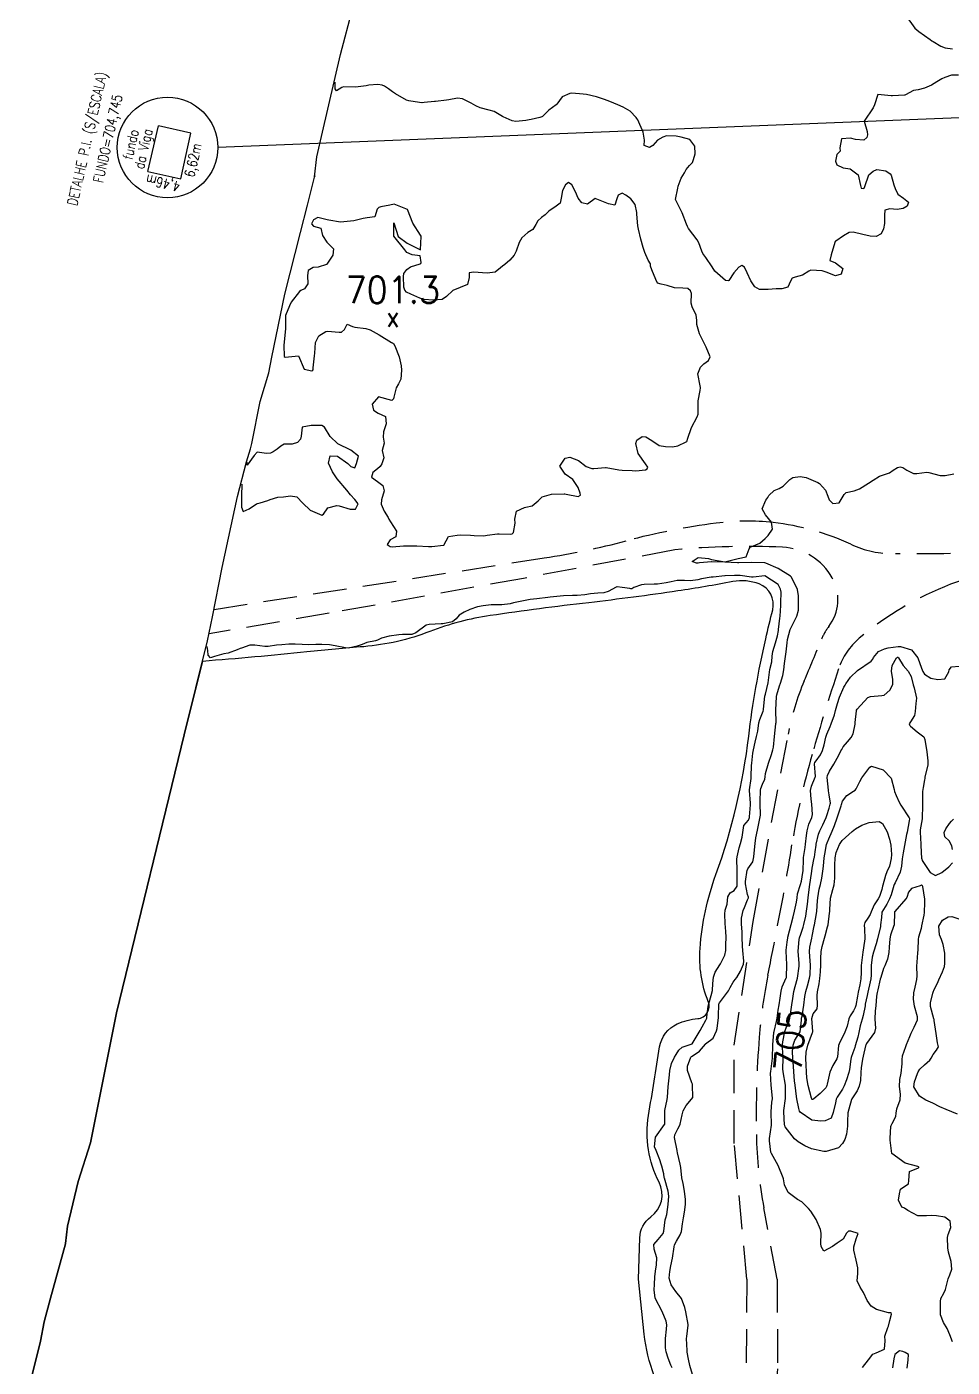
# Model space of a CAD drawing. Header units: metres. Extents: x 298520 to 308411, y 7433745 to 7450750.
# Drawn here: x 304886.3 to 305024.4, y 7437736.8 to 7437936.9 of the extents above; entities that cross this region are included whole.
import ezdxf
from ezdxf.enums import TextEntityAlignment as Align

# ---------------------------------------------------------------- set-up
doc = ezdxf.new("R2010")
doc.units = ezdxf.units.M
doc.header["$LTSCALE"] = 10
for name, pattern in [('CONTINUO', [0]), ('DASHED', [0.75, 0.5, -0.25]), ('TRACEJADO', [8.7, 8, -0.7])]:
    doc.linetypes.add(name, pattern=pattern)
for name, color, linetype in [('Area', 45, 'Continuous'), ('Cotas', 45, 'Continuous'), ('Curvas de Nivel 1m', 11, 'Continuous'), ('Curvas de Nivel 5m', 15, 'Continuous'), ('Hidrografia', 140, 'Continuous'), ('Pontos Cotados', 45, 'Continuous'), ('TEXTO', 45, 'Continuous'), ('Vias Secundárias', 230, 'DASHED')]:
    doc.layers.add(name, color=color, linetype=linetype)
doc.styles.add('ROMANS', font='romans', dxfattribs={"height": 0.2})
doc.styles.add('Style-STANDARD', font='STANDARD.shx')

# ---------------------------------------------------------------- blocks, each defined once
blk = doc.blocks.new('ELVTXT_67')
at = {"layer": 'Pontos Cotados', "linetype": 'Continuous', "style": 'Style-STANDARD'}
for s, height, p in [('701.3', 4, (0, 4)), ('x', 3, (0, 0))]:
    blk.add_text(s, height=height, dxfattribs=at).set_placement(p, align=Align.MIDDLE_CENTER)

msp = doc.modelspace()

# ---------------------------------------------------------------- linework, layer by layer
at = {"layer": 'Area'}
msp.add_polyline3d([(304886.29, 7437732.46, 701.91), (304888.35, 7437740.66, 701.76), (304888.87, 7437743.58, 701.88), (304889.85, 7437747.1, 701.78), (304892.08, 7437755.2, 701.83), (304892.09, 7437755.25, 701.79), (304892.36, 7437757.85, 701.95), (304893.95, 7437764.52, 701.93), (304895.79, 7437770.29, 701.63), (304899.7, 7437789.68, 701.75), (304909.78, 7437831.17, 701.78), (304913.27, 7437845.19, 702.3), (304914.02, 7437848.79, 702.45), (304915.44, 7437856.17, 703.16), (304917.73, 7437866.75, 702.73), (304919.09, 7437871.93, 701.94), (304919.67, 7437873.88, 701.87), (304919.9, 7437874.68, 702.12), (304921.12, 7437880.94, 702.9), (304922.43, 7437885.22, 702.49), (304922.88, 7437887.55, 702.05), (304924.8, 7437896.94, 702.01), (304927.14, 7437906.16, 702.19), (304928.19, 7437910.25, 702.11), (304929.27, 7437914.61, 702.91), (304929.22, 7437914.49, 702.9), (304929.61, 7437917.46, 703.08), (304930.44, 7437921.14, 709.18), (304933.13, 7437932.72, 711.53), (304934.96, 7437939.68, 713.66)], dxfattribs=at)
at = {"layer": 'Curvas de Nivel 1m', "flags": 128}
for points, elevation in [([(305017.48, 7437938.6), (305018.89, 7437936.68), (305019.46, 7437936.15), (305021.14, 7437934.95), (305021.43, 7437934.76), (305021.6, 7437934.65), (305022.76, 7437933.96), (305023.42, 7437933.72), (305024.48, 7437933.56)], 703), ([(305025.38, 7437929.66), (305024.34, 7437929.65), (305023.37, 7437929.31), (305022.9, 7437929.09), (305022.17, 7437928.64), (305021.36, 7437928.17), (305020.31, 7437927.7), (305019.35, 7437927.46), (305018.68, 7437927.34), (305017.46, 7437926.69), (305017.38, 7437926.65), (305017.34, 7437926.64), (305015.52, 7437926.54), (305015.34, 7437926.54), (305013.34, 7437926.74), (305012.85, 7437925.22), (305012.64, 7437924.75), (305011.29, 7437922.77), (305011.77, 7437921.26), (305011.79, 7437920.76), (305011.7, 7437920.33), (305011.26, 7437919.94), (305010.03, 7437920.02), (305009.26, 7437920.23), (305007.93, 7437920.14), (305007.68, 7437918.81), (305007.72, 7437918.32), (305007.23, 7437917.79), (305007.02, 7437916.81), (305007.21, 7437916.25), (305008.19, 7437915.82), (305009.21, 7437915.69), (305010.39, 7437914.78), (305010.78, 7437913.17), (305010.88, 7437912.77), (305011.17, 7437912.71), (305011.29, 7437912.77), (305011.42, 7437913.01), (305011.99, 7437914.76), (305012.63, 7437915.32), (305013.21, 7437915.59), (305014.56, 7437915.37), (305015.2, 7437914.92), (305015.32, 7437914.72), (305015.74, 7437913.28), (305015.92, 7437912.71), (305016.34, 7437911.88), (305017.16, 7437911.31), (305017.91, 7437910.68), (305017.75, 7437910.08), (305017.14, 7437909.73), (305016.24, 7437909.6), (305015.14, 7437909.71), (305014.37, 7437909.49), (305014.32, 7437908.73), (305014.34, 7437907.5), (305014.18, 7437906.73), (305013.86, 7437905.97), (305013.09, 7437905.58), (305012.2, 7437905.64), (305011.09, 7437905.88), (305009.66, 7437906.22), (305009.09, 7437906.15), (305008.24, 7437905.65), (305007.07, 7437904.88), (305007.03, 7437904.85), (305007, 7437904.81), (305006.95, 7437904.69), (305006.36, 7437902.82), (305006.19, 7437901.97), (305007.04, 7437901.65), (305008.11, 7437900.8), (305007.89, 7437899.93), (305007.02, 7437899.71), (305005.62, 7437900.23), (305005.03, 7437900.45), (305003.34, 7437900.54), (305003.03, 7437900.39), (305002.12, 7437899.77), (305001.01, 7437899.49), (305000.58, 7437899.33), (305000.33, 7437898.9), (304999.91, 7437897.99), (304998.99, 7437897.77), (304998.16, 7437897.75), (304996.99, 7437897.64), (304995.7, 7437897.66), (304994.99, 7437898.06), (304994.41, 7437898.97), (304993.84, 7437900.15), (304993.44, 7437900.98), (304993.04, 7437901.23), (304992.58, 7437900.99), (304991.87, 7437900.15), (304991.1, 7437899.01), (304991, 7437898.94), (304990.61, 7437899.01), (304989.02, 7437900.41), (304988.59, 7437901.03), (304987.66, 7437902.43), (304987.22, 7437903.05), (304987.06, 7437903.39), (304986.61, 7437904.6), (304986.38, 7437905.06), (304985.1, 7437906.78), (304984.92, 7437907.08), (304984.79, 7437907.4), (304984.13, 7437909.09), (304983.15, 7437911.1), (304983.48, 7437912.79), (304983.54, 7437913.1), (304984, 7437914.27), (304984.47, 7437915.09), (304984.71, 7437915.58), (304985.21, 7437916.14), (304985.66, 7437916.63), (304985.84, 7437917.07), (304986.06, 7437917.89), (304986, 7437919.07), (304985.26, 7437920.02), (304983.98, 7437920.38), (304983.26, 7437920.55), (304981.8, 7437920.58), (304981.26, 7437920.39), (304980.45, 7437919.94), (304979.73, 7437919.14), (304979.24, 7437918.84), (304978.48, 7437919.16), (304978.49, 7437919.92), (304978.29, 7437921.16), (304977.49, 7437922.97), (304977.38, 7437923.17), (304977.29, 7437923.31), (304976.39, 7437924.27), (304975.31, 7437924.87), (304974.52, 7437925.21), (304973.32, 7437925.72), (304972.55, 7437926), (304971.33, 7437926.4), (304969.85, 7437926.75), (304969.34, 7437926.83), (304967.66, 7437926.97), (304967.34, 7437926.93), (304966.23, 7437926.4), (304965.41, 7437925.32), (304965.31, 7437925.21), (304964.24, 7437924.4), (304963.29, 7437923.5), (304963.2, 7437923.43), (304962.88, 7437923.34), (304961.6, 7437923.05), (304961.29, 7437922.97), (304960.79, 7437922.87), (304959.29, 7437922.75), (304958.73, 7437922.84), (304957.4, 7437923.41), (304957.29, 7437923.48), (304956.08, 7437924.2), (304955.3, 7437924.44), (304953.99, 7437924.77), (304953.31, 7437925.06), (304952.61, 7437925.47), (304951.32, 7437926.12), (304950.6, 7437926.21), (304949.32, 7437925.96), (304948.94, 7437925.9), (304947.32, 7437925.73), (304947.14, 7437925.71), (304945.59, 7437925.55), (304945.31, 7437925.52), (304945.28, 7437925.52), (304944.91, 7437925.56), (304943.32, 7437925.8), (304942.96, 7437925.94), (304941.33, 7437926.88), (304940.9, 7437927.17), (304940.31, 7437927.62), (304939.71, 7437927.99), (304939.35, 7437928.16), (304938.72, 7437928.27), (304937.35, 7437928.14), (304936.94, 7437928.06), (304935.34, 7437927.86), (304933.56, 7437927.92), (304933.34, 7437927.82), (304932.53, 7437927.29), (304932.32, 7437927.63), (304932.33, 7437928.62)], 703), ([(304918.38, 7437868.58), (304918.36, 7437866.86), (304918.36, 7437865.17), (304918.58, 7437864.5), (304919.51, 7437864.94), (304920.6, 7437865.65), (304920.73, 7437865.71), (304921.15, 7437865.83), (304922.27, 7437866.16), (304922.61, 7437866.31), (304923.75, 7437866.67), (304924.61, 7437866.71), (304925.68, 7437866.85), (304926.61, 7437866.7), (304927.5, 7437865.76), (304928.59, 7437864.7), (304930.33, 7437863.97), (304930.58, 7437864.14), (304931.25, 7437865.06), (304932.6, 7437865.41), (304932.94, 7437865.35), (304934.59, 7437864.87), (304935.37, 7437864.89), (304935.77, 7437865.66), (304935.24, 7437866.31), (304934.62, 7437867), (304934.08, 7437867.69), (304932.64, 7437869.38), (304932.41, 7437869.7), (304931.91, 7437870.45), (304931.32, 7437871.71), (304931.56, 7437872.84), (304932.68, 7437872.8), (304934.24, 7437871.68), (304934.67, 7437871.26), (304935.27, 7437871.06), (304935.51, 7437871.67), (304935.83, 7437872.8), (304934.69, 7437873.68), (304932.71, 7437874.6), (304931.57, 7437875.71), (304930.74, 7437877.11), (304930.36, 7437877.35), (304928.74, 7437877.34), (304927.4, 7437877.1), (304927.25, 7437875.76), (304927.17, 7437875.31), (304926.71, 7437874.82), (304925.9, 7437874.58), (304924.7, 7437874.56), (304924.22, 7437874.29), (304923.66, 7437873.81), (304923.08, 7437873.42), (304922.69, 7437873.23), (304922.05, 7437873.19), (304920.69, 7437873.38), (304920.21, 7437872.9), (304919.2, 7437871.45), (304919.17, 7437871.86)], 702), ([(304985.69, 7437735.69), (304985.3, 7437737.06), (304985.08, 7437737.99), (304984.9, 7437739.06), (304984.88, 7437739.28), (304984.8, 7437741.06), (304984.81, 7437741.37), (304985.03, 7437743.06), (304985.03, 7437743.18), (304984.67, 7437745.06), (304984.55, 7437745.68), (304984.02, 7437747.07), (304983.2, 7437748.11), (304982.47, 7437749.09), (304982.21, 7437750.09), (304982.27, 7437751.09), (304982.43, 7437751.91), (304982.7, 7437753.09), (304982.93, 7437754.74), (304983.01, 7437755.08), (304983.29, 7437755.61), (304983.84, 7437756.53), (304984.01, 7437757.07), (304984.19, 7437758.2), (304984.32, 7437759.07), (304984.46, 7437759.95), (304984.61, 7437761.07), (304984.62, 7437761.81), (304984.5, 7437763.07), (304984.26, 7437764.2), (304984.09, 7437765.07), (304983.91, 7437766.59), (304983.83, 7437767.08), (304983.45, 7437768.81), (304983.39, 7437769.08), (304983.37, 7437769.16), (304983, 7437771.08), (304983.06, 7437771.5), (304983.49, 7437772.37), (304983.74, 7437772.83), (304983.83, 7437773.08), (304984.13, 7437774.46), (304984.3, 7437775.07), (304984.71, 7437775.88), (304985.54, 7437776.78), (304985.71, 7437777.06), (304985.69, 7437778.94), (304985.66, 7437779.06), (304985.64, 7437779.12), (304985.57, 7437779.23), (304984.91, 7437781.07), (304984.93, 7437781.73), (304985.44, 7437783.06), (304985.51, 7437783.16), (304985.62, 7437783.23), (304986.72, 7437783.95), (304987.61, 7437785.03), (304987.64, 7437785.06), (304988.76, 7437785.92), (304989.28, 7437787.01), (304989.34, 7437787.34), (304989.57, 7437789.01), (304989.58, 7437789.12), (304989.63, 7437791.01), (304989.65, 7437791.08), (304989.71, 7437791.19), (304991.03, 7437792.99), (304991.28, 7437793.45), (304991.75, 7437794.28), (304992.06, 7437794.67), (304992.28, 7437794.97), (304992.85, 7437795.9), (304993.31, 7437796.96), (304993.35, 7437797.4), (304993.19, 7437798.97), (304993.13, 7437799.66), (304993.1, 7437800.97), (304993.08, 7437801.73), (304993, 7437802.97), (304992.99, 7437803.84), (304993.24, 7437804.97), (304993.42, 7437805.43), (304993.9, 7437806.55), (304994.03, 7437806.84), (304994.02, 7437806.96), (304993.91, 7437807.35), (304993.59, 7437808.96), (304993.59, 7437809.31), (304993.85, 7437810.96), (304993.87, 7437811.04), (304993.96, 7437811.18), (304994.68, 7437812.24), (304994.82, 7437812.95), (304994.92, 7437814.02), (304995.03, 7437814.95), (304995.15, 7437815.81), (304995.39, 7437816.95), (304995.5, 7437817.47), (304995.8, 7437818.94), (304995.82, 7437819.18), (304995.78, 7437820.94), (304995.77, 7437821.25), (304995.82, 7437822.94), (304995.86, 7437823.18), (304996.11, 7437823.83), (304996.49, 7437824.56), (304996.54, 7437824.93), (304996.59, 7437825.4), (304997.01, 7437826.93), (304997.46, 7437828.23), (304997.68, 7437828.92), (304997.75, 7437829.33), (304997.92, 7437830.91), (304998.13, 7437832.83), (304998.14, 7437832.91), (304998.15, 7437832.98), (304998.11, 7437834.91), (304998.21, 7437836.86), (304998.21, 7437836.91), (304998.27, 7437837.13), (304998.69, 7437838.5), (304998.83, 7437838.9), (304999.18, 7437840.02), (304999.32, 7437840.9), (304999.41, 7437841.81), (304999.56, 7437842.9), (304999.65, 7437843.59), (304999.79, 7437844.9), (304999.88, 7437845.39), (305000.27, 7437846.89), (305000.3, 7437846.98), (305000.39, 7437847.21), (305001.27, 7437848.88), (305001.49, 7437849.8), (305001.49, 7437850.87), (305001.49, 7437851.92), (305001.33, 7437852.88), (305000.48, 7437854.71), (305000.31, 7437854.89), (304998.49, 7437856.03), (304996.61, 7437856.82), (304996.5, 7437856.85), (304996.42, 7437856.85), (304994.5, 7437856.9), (304992.61, 7437856.87), (304992.5, 7437856.87), (304992.39, 7437856.87), (304990.5, 7437856.97), (304988.54, 7437856.99), (304988.5, 7437856.99), (304986.7, 7437856.85), (304986.5, 7437856.83), (304986.27, 7437856.82), (304985.63, 7437857.06), (304986.51, 7437857.63), (304988.06, 7437857.49), (304988.51, 7437857.37), (304990.5, 7437857.01), (304992.51, 7437857.51), (304993.71, 7437857.77), (304994.16, 7437858.96), (304994.29, 7437859.2), (304994.53, 7437859.29), (304995.71, 7437859.77), (304996.55, 7437860.5), (304996.75, 7437860.73), (304996.97, 7437860.93), (304997.61, 7437861.88), (304997.47, 7437862.92), (304996.59, 7437864.02), (304996.06, 7437864.94), (304996.62, 7437866.21), (304996.92, 7437866.63), (304997.07, 7437866.93), (304997.89, 7437867.65), (304998.63, 7437867.93), (304999.22, 7437868.32), (304999.82, 7437868.9), (305000.23, 7437869.31), (305000.65, 7437869.58), (305001.77, 7437869.76), (305002.65, 7437869.6), (305004.4, 7437868.84), (305004.64, 7437868.68), (305005.51, 7437867.7), (305005.88, 7437866.82), (305006.06, 7437866.27), (305006.61, 7437865.71), (305007.58, 7437865.83), (305008.19, 7437866.79), (305008.34, 7437867.08), (305008.63, 7437867.37), (305009.79, 7437867.62), (305010.63, 7437867.91), (305011.95, 7437868.75), (305012.65, 7437869.2), (305013.62, 7437869.77), (305014.66, 7437870.14), (305015.09, 7437870.29), (305015.64, 7437870.71), (305016.27, 7437871.11), (305016.68, 7437871.17), (305017.07, 7437871.09), (305017.7, 7437870.68), (305018.67, 7437870.21), (305019.16, 7437870.17), (305020.67, 7437870.37), (305020.97, 7437870.34), (305022.66, 7437869.9), (305023.39, 7437869.88), (305024.67, 7437870.15)], 703), ([(304982.65, 7437736.68), (304982.46, 7437737.09), (304982.05, 7437738.13), (304981.74, 7437739.1), (304981.65, 7437739.66), (304981.66, 7437741.1), (304981.77, 7437742.47), (304981.82, 7437743.1), (304981.72, 7437743.67), (304981.16, 7437745.11), (304980.12, 7437747.12), (304979.96, 7437748.36), (304980, 7437749.12), (304980.07, 7437750.28), (304980.15, 7437751.12), (304980.3, 7437752.06), (304980.34, 7437753.12), (304979.97, 7437754.43), (304979.92, 7437755.12), (304980.57, 7437755.84), (304981.3, 7437756.73), (304981.39, 7437757.11), (304981.62, 7437758.81), (304981.69, 7437759.1), (304981.82, 7437759.58), (304982.04, 7437761.1), (304982.14, 7437762.33), (304982.03, 7437763.09), (304981.49, 7437765.01), (304981.47, 7437765.1), (304981.41, 7437765.66), (304981.12, 7437766.8), (304980.98, 7437767.11), (304980.78, 7437767.76), (304980.24, 7437769.12), (304980, 7437769.67), (304980.15, 7437771.12), (304981.49, 7437773.01), (304981.53, 7437773.07), (304981.53, 7437773.1), (304981.55, 7437775.07), (304981.55, 7437775.1), (304981.89, 7437776.75), (304981.95, 7437777.1), (304982.04, 7437778.63), (304982.07, 7437779.09), (304982.23, 7437780.45), (304982.3, 7437781.09), (304982.55, 7437782.14), (304983, 7437783.09), (304983.24, 7437783.46), (304983.63, 7437784.11), (304984.13, 7437784.58), (304985.64, 7437785.06), (304986.84, 7437787.04), (304987.12, 7437787.59), (304987.69, 7437788.6), (304987.81, 7437788.91), (304987.83, 7437789.03), (304988.03, 7437790.7), (304988.09, 7437791.03), (304988.47, 7437792.28), (304988.66, 7437793.02), (304988.72, 7437794.05), (304988.8, 7437795.02), (304989.04, 7437795.75), (304989.78, 7437796.86), (304989.88, 7437797.01), (304990.49, 7437798.32), (304990.64, 7437799), (304990.66, 7437799.84), (304990.68, 7437801), (304990.67, 7437801.83), (304990.57, 7437803), (304990.48, 7437804.4), (304990.56, 7437805), (304990.83, 7437805.93), (304990.97, 7437806.99), (304991.31, 7437807.59), (304991.92, 7437807.93), (304992.32, 7437808.58), (304992.36, 7437808.98), (304992.35, 7437810.57), (304992.35, 7437810.98), (304992.31, 7437812.64), (304992.34, 7437812.98), (304992.66, 7437814.3), (304992.84, 7437814.97), (304993.07, 7437815.91), (304993.22, 7437816.97), (304993.34, 7437817.66), (304994.05, 7437818.47), (304994.17, 7437818.84), (304994.19, 7437818.96), (304994.32, 7437820.71), (304994.32, 7437820.96), (304994.19, 7437822.86), (304994.19, 7437822.96), (304994.42, 7437824.66), (304994.45, 7437824.96), (304994.5, 7437826.6), (304994.51, 7437826.96), (304994.66, 7437828.45), (304994.77, 7437828.95), (304995.05, 7437830.08), (304995.23, 7437830.95), (304995.41, 7437831.74), (304995.6, 7437832.95), (304995.71, 7437833.45), (304996.24, 7437834.71), (304996.29, 7437834.89), (304996.3, 7437834.94), (304996.3, 7437834.99), (304996.5, 7437836.94), (304996.56, 7437837.23), (304996.95, 7437838.93), (304997.1, 7437840.12), (304997.24, 7437840.93), (304997.5, 7437842.1), (304997.57, 7437842.92), (304997.65, 7437843.61), (304998.07, 7437844.91), (304998.37, 7437845.95), (304998.52, 7437846.77), (304998.54, 7437846.91), (304998.71, 7437848.6), (304998.74, 7437848.91), (304998.84, 7437850.5), (304998.86, 7437850.91), (304998.9, 7437852.46), (304998.83, 7437852.91), (304998.46, 7437853.6), (304996.48, 7437854.93), (304994.73, 7437854.7), (304994.48, 7437854.7), (304992.79, 7437854.98), (304992.48, 7437854.99), (304991.93, 7437854.99), (304990.56, 7437854.93), (304990.48, 7437854.92), (304988.77, 7437854.74), (304988.48, 7437854.71), (304987.02, 7437854.49), (304986.47, 7437854.34), (304985.38, 7437854.16), (304984.47, 7437854.21), (304983.37, 7437854.2), (304982.47, 7437854.01), (304981.72, 7437853.85), (304980.46, 7437853.69), (304979.95, 7437853.65), (304978.46, 7437853.6), (304978.06, 7437853.55), (304976.91, 7437853.17), (304976.62, 7437853), (304976.45, 7437852.99), (304976.31, 7437853.03), (304975.18, 7437853.19), (304974.45, 7437853.26), (304974.4, 7437853.25), (304974.29, 7437853.2), (304973.08, 7437852.58), (304972.44, 7437852.38), (304971.54, 7437852.33), (304970.44, 7437852.23), (304969.62, 7437852.08), (304968.44, 7437851.96), (304967.75, 7437851.97), (304966.44, 7437851.94), (304964.91, 7437851.79), (304964.44, 7437851.71), (304964.1, 7437851.66), (304962.43, 7437851.48), (304961.42, 7437851.36), (304960.43, 7437851.18), (304958.95, 7437850.87), (304958.43, 7437850.76), (304957.22, 7437850.6), (304956.42, 7437850.61), (304955.6, 7437850.6), (304954.42, 7437850.44), (304953.59, 7437850.28), (304952.42, 7437849.87), (304951.6, 7437849.47), (304950.86, 7437849.02), (304950.4, 7437848.5), (304949.82, 7437848.06), (304948.39, 7437847.77), (304948.14, 7437847.76), (304946.38, 7437847.67), (304945.93, 7437847.54), (304944.37, 7437846.39), (304943.77, 7437846.17), (304942.37, 7437846.14), (304941.84, 7437846.12), (304940.37, 7437845.9), (304939.24, 7437845.62), (304938.66, 7437845.33), (304938.36, 7437845.21), (304937.06, 7437844.94), (304936.35, 7437844.68), (304935.61, 7437844.4), (304934.34, 7437844.14), (304933.86, 7437844.16), (304932.34, 7437844.46), (304931.46, 7437844.6), (304930.35, 7437844.67), (304929.42, 7437844.66), (304928.35, 7437844.64), (304927.42, 7437844.68), (304926.35, 7437844.74), (304925.42, 7437844.71), (304924.35, 7437844.64), (304923.58, 7437844.57), (304922.34, 7437844.35), (304921.82, 7437844.35), (304920.34, 7437844.59), (304919.61, 7437844.59), (304918.34, 7437844.14), (304918.15, 7437844.06), (304917.68, 7437843.88), (304916.33, 7437843.39), (304915.71, 7437843.28), (304914.32, 7437842.89), (304913.7, 7437842.68), (304913.37, 7437843.05), (304913.3, 7437843.78), (304913.23, 7437844.38)], 702), ([(305011.06, 7437736.75), (305011.95, 7437737.87), (305012.58, 7437738.73), (305013.1, 7437738.96), (305014.33, 7437739.48), (305014.42, 7437740.71), (305014.4, 7437741.44), (305014.83, 7437742.7), (305014.93, 7437742.92), (305015.15, 7437743.74), (305015.37, 7437744.7), (305015.36, 7437744.89), (305015.17, 7437744.91), (305014.94, 7437744.93), (305013.17, 7437745.4), (305012.33, 7437745.88), (305011.76, 7437746.74), (305011.2, 7437747.93), (305010.71, 7437748.76), (305010.28, 7437749.7), (305010.34, 7437750.76), (305010.38, 7437751.62), (305010.11, 7437752.76), (305009.78, 7437754.26), (305009.75, 7437754.77), (305010.1, 7437755.96), (305010.41, 7437756.76), (305009.31, 7437757.12), (305008.99, 7437757.09), (305008.65, 7437756.78), (305008.18, 7437755.89), (305007.29, 7437755.31), (305006.58, 7437754.8), (305005.28, 7437754.12), (305004.91, 7437754.82), (305004.86, 7437755.25), (305004.88, 7437756.82), (305004.77, 7437757.36), (305004.16, 7437758.83), (305003.35, 7437760.08), (305002.98, 7437760.48), (305002.66, 7437760.85), (305001.99, 7437761.49), (305001.36, 7437761.85), (304999.96, 7437762.88), (304999.39, 7437764.01), (304999.26, 7437764.89), (304999.21, 7437765.08), (304998.46, 7437766.9), (304997.45, 7437768.68), (304997.37, 7437768.91), (304997.15, 7437770.6), (304997.17, 7437770.91), (304997.49, 7437772.91), (304997.41, 7437774.91), (304997.54, 7437776.33), (304997.61, 7437776.84), (304997.61, 7437776.91), (304997.55, 7437777.46), (304997.41, 7437778.91), (304997.34, 7437780.66), (304997.35, 7437780.91), (304997.61, 7437782.91), (304997.66, 7437784.9), (304997.84, 7437786.73), (304997.87, 7437786.91), (304998.22, 7437788.37), (304998.33, 7437788.9), (304998.49, 7437790.11), (304998.61, 7437790.9), (304998.76, 7437791.86), (304998.9, 7437792.9), (304999.06, 7437793.58), (304999.67, 7437794.89), (304999.7, 7437794.96), (304999.75, 7437796.89), (304999.75, 7437796.92), (304999.65, 7437798.89), (304999.66, 7437799.05), (304999.83, 7437800.23), (304999.92, 7437800.89), (304999.93, 7437800.99), (305000.4, 7437802.88), (305000.7, 7437804.04), (305000.92, 7437804.87), (305001.22, 7437806.2), (305001.29, 7437806.87), (305001.33, 7437807.45), (305001.8, 7437808.86), (305001.94, 7437809.32), (305002.17, 7437810.64), (305002.18, 7437810.86), (305002.25, 7437812.58), (305002.27, 7437812.86), (305002.48, 7437814.37), (305002.54, 7437814.85), (305002.7, 7437816.17), (305002.8, 7437816.85), (305003.05, 7437817.84), (305003.51, 7437818.85), (305003.61, 7437819.29), (305003.47, 7437820.85), (305003.37, 7437821.56), (305003.28, 7437822.85), (305003.44, 7437823.51), (305004.01, 7437824.84), (305004.03, 7437824.94), (305003.89, 7437826.84), (305003.94, 7437827.05), (305004.15, 7437827.32), (305004.8, 7437828.19), (305005.09, 7437828.83), (305005.32, 7437829.68), (305005.59, 7437830.83), (305005.72, 7437831.3), (305006.21, 7437832.42), (305006.4, 7437832.82), (305006.88, 7437834.17), (305007.05, 7437834.81), (305007.32, 7437835.87), (305007.61, 7437836.8), (305008.28, 7437838.32), (305008.46, 7437838.61), (305008.59, 7437838.79), (305009.29, 7437839.78), (305010.31, 7437840.77), (305012.33, 7437842.19), (305012.58, 7437842.49), (305012.71, 7437842.74), (305013.46, 7437843.62), (305014.35, 7437844.03), (305014.89, 7437844.17), (305016.36, 7437844.35), (305016.71, 7437844.35), (305018.35, 7437843.86), (305019.3, 7437842.66), (305019.86, 7437841.11), (305020.04, 7437840.65), (305020.31, 7437840.23), (305021.28, 7437839.65), (305022.3, 7437839.46), (305023.35, 7437839.56), (305023.94, 7437840.6), (305024.02, 7437840.9), (305024.32, 7437841.33), (305025.5, 7437841.41)], 704), ([(305025.22, 7437774.58), (305023.53, 7437775.27), (305022.6, 7437775.68), (305021.54, 7437776.2), (305020.5, 7437776.64), (305019.55, 7437777.27), (305018.73, 7437778.66), (305018.84, 7437779.4), (305019.29, 7437780.65), (305019.37, 7437780.88), (305019.6, 7437781.29), (305020.3, 7437781.95), (305021.09, 7437782.64), (305021.32, 7437782.93), (305021.63, 7437783.46), (305022.13, 7437784.13), (305022.39, 7437784.62), (305022.26, 7437785.23), (305022.05, 7437786.62), (305021.78, 7437788.54), (305021.77, 7437788.63), (305021.74, 7437788.68), (305021.69, 7437788.78), (305021.19, 7437790.64), (305021.19, 7437791.16), (305021.57, 7437792.63), (305021.6, 7437792.77), (305021.74, 7437793.18), (305022.24, 7437794.14), (305022.44, 7437794.62), (305022.99, 7437795.83), (305023.29, 7437796.61), (305023.36, 7437797.03), (305023.33, 7437798.61), (305023.12, 7437799.9), (305022.83, 7437800.61), (305022.53, 7437801.31), (305022.44, 7437802.62), (305022.98, 7437803.5), (305023.87, 7437804.03), (305024.4, 7437804.07), (305025.87, 7437803.57)], 706), ([(305017.75, 7437736.67), (305017.88, 7437737.87), (305017.92, 7437738.67), (305017.43, 7437739.01), (305017.1, 7437739.12), (305016.56, 7437739.22), (305015.88, 7437738.69), (305015.75, 7437738.02), (305015.55, 7437736.7)], 704)]:
    msp.add_lwpolyline(points, dxfattribs=dict(at, elevation=elevation))
for points, elevation in [([(304967.68, 7437913.28), (304967.18, 7437913.62), (304966.71, 7437913.3), (304966.28, 7437912.41), (304966.08, 7437911.31), (304965.93, 7437910.52), (304965.13, 7437909.94), (304964.74, 7437909.72), (304964.25, 7437909.33), (304963.66, 7437908.79), (304963.11, 7437908.4), (304962.56, 7437907.9), (304962.28, 7437907.35), (304961.83, 7437906.62), (304961.09, 7437906.14), (304960.2, 7437905.37), (304959.8, 7437904.65), (304959.35, 7437903.39), (304959.05, 7437902.77), (304958.41, 7437902.03), (304957.65, 7437901.4), (304957.29, 7437901.15), (304957.03, 7437900.89), (304956.2, 7437900.24), (304955.01, 7437900.08), (304954.31, 7437900.15), (304953.01, 7437900.24), (304952.32, 7437900.16), (304952.33, 7437899.47), (304952.08, 7437898.38), (304950.99, 7437897.93), (304949.89, 7437897.5), (304948.97, 7437896.61), (304948.32, 7437896.16), (304946.97, 7437896.04), (304945.59, 7437896.17), (304944.97, 7437896.34), (304943.6, 7437896.95), (304942.98, 7437897.28), (304942.75, 7437897.58), (304942.58, 7437897.99), (304942.52, 7437899.58), (304942.57, 7437900.03), (304943.02, 7437900.66), (304943.55, 7437901.05), (304945.03, 7437901.49), (304945.14, 7437901.56), (304945.17, 7437901.69), (304945.04, 7437902.67), (304943.8, 7437902.82), (304943.05, 7437903.17), (304942.71, 7437903.58), (304941.08, 7437905.6), (304941.1, 7437907.6), (304941.75, 7437905.59), (304943.07, 7437904.58), (304945.05, 7437903.56), (304945.17, 7437905.56), (304945.16, 7437905.63), (304945.08, 7437905.76), (304943.9, 7437907.57), (304943.12, 7437909.58), (304941.13, 7437910.37), (304940.5, 7437910.24), (304939.13, 7437909.98), (304938.85, 7437909.91), (304938.6, 7437909.64), (304938.24, 7437908.51), (304937.11, 7437908.34), (304936.52, 7437908.25), (304935.11, 7437907.91), (304933.1, 7437907.7), (304931.39, 7437908), (304931.11, 7437908.07), (304929.76, 7437908.39), (304929.11, 7437908.07), (304928.81, 7437907.47), (304929.1, 7437907.12), (304930.18, 7437906.82), (304930.43, 7437905.73), (304931.07, 7437904.73), (304932.1, 7437903.71), (304931.97, 7437902.78), (304931.27, 7437901.72), (304931.18, 7437901.57), (304931.03, 7437901.39), (304929.77, 7437900.99), (304929.02, 7437900.95), (304928.28, 7437900.49), (304928.22, 7437899.76), (304928.27, 7437898.48), (304927.76, 7437897.76), (304927.22, 7437897.52), (304926.98, 7437897.35), (304925.75, 7437895.78), (304925.52, 7437895.22), (304924.93, 7437893.79), (304924.91, 7437891.79), (304924.65, 7437889.33), (304924.73, 7437887.66), (304924.86, 7437887.53), (304926.86, 7437887.77), (304927.72, 7437885.76), (304928.84, 7437885.53), (304928.98, 7437885.61), (304929.02, 7437885.75), (304929.04, 7437885.94), (304929.24, 7437887.74), (304929.28, 7437888.15), (304929.41, 7437889.74), (304929.87, 7437890.76), (304930.91, 7437891.39), (304931.19, 7437891.43), (304932.91, 7437891.31), (304933.29, 7437891.31), (304933.71, 7437891.69), (304934.13, 7437892.48), (304934.92, 7437892.12), (304935.26, 7437892.02), (304936.91, 7437891.82), (304937.57, 7437891.64), (304938.9, 7437890.88), (304940.75, 7437889.74), (304940.88, 7437889.67), (304941.02, 7437889.6), (304941.22, 7437889.26), (304941.86, 7437887.59), (304942.16, 7437886.28), (304942.22, 7437885.59), (304942.12, 7437884.29), (304941.78, 7437883.59), (304941.42, 7437882.98), (304941.1, 7437881.6), (304941.06, 7437881.33), (304940.79, 7437881.1), (304938.79, 7437881.63), (304937.87, 7437880.54), (304938.04, 7437879.64), (304938.76, 7437879.18), (304939.85, 7437878.71), (304939.92, 7437877.61), (304939.54, 7437876.43), (304939.5, 7437875.62), (304939.63, 7437874.7), (304939.36, 7437873.62), (304939.57, 7437872.51), (304939.27, 7437871.62), (304939.03, 7437871.26), (304938.66, 7437870.88), (304937.94, 7437870.35), (304937.73, 7437869.64), (304938.64, 7437869), (304939.42, 7437868.4), (304939.63, 7437867.61), (304939.24, 7437866.25), (304939.18, 7437865.62), (304939.63, 7437864.57), (304940.25, 7437863.6), (304940.36, 7437863.39), (304940.57, 7437862.99), (304941.47, 7437861.59), (304941.4, 7437860.73), (304940.54, 7437860.31), (304940.09, 7437859.61), (304940.53, 7437859.29), (304940.86, 7437859.26), (304942.53, 7437859.39), (304942.71, 7437859.4), (304944.53, 7437859.38), (304946.27, 7437859.28), (304946.52, 7437859.28), (304946.76, 7437859.29), (304948.52, 7437859.48), (304948.56, 7437859.51), (304949.26, 7437860.79), (304950.55, 7437861.01), (304951.01, 7437861.02), (304952.55, 7437860.99), (304953.07, 7437860.93), (304954.54, 7437860.89), (304955.01, 7437860.97), (304956.55, 7437861.16), (304956.79, 7437861.16), (304958.55, 7437861.13), (304958.75, 7437861.19), (304958.94, 7437861.39), (304959.19, 7437862.76), (304959.16, 7437863.38), (304959.4, 7437864.57), (304960.6, 7437865.13), (304960.8, 7437865.16), (304961.73, 7437865.35), (304962.61, 7437866.11), (304963.22, 7437866.73), (304964.62, 7437867.13), (304966.51, 7437867.18), (304966.62, 7437867.17), (304966.81, 7437867.1), (304968.62, 7437866.75), (304968.94, 7437866.95), (304968.89, 7437867.27), (304968.63, 7437868.09), (304967.79, 7437869.28), (304966.65, 7437870.07), (304965.85, 7437871.3), (304966.68, 7437872.47), (304967.35, 7437872.62), (304968.68, 7437872.11), (304969.8, 7437871.26), (304970.67, 7437870.95), (304970.97, 7437870.94), (304972.67, 7437871.09), (304972.8, 7437871.09), (304974.67, 7437870.76), (304975.17, 7437870.69), (304976.67, 7437870.65), (304977.22, 7437870.61), (304978.67, 7437870.73), (304978.91, 7437870.9), (304979.03, 7437871.15), (304978.68, 7437871.63), (304977.57, 7437873.16), (304977.2, 7437874.68), (304977.38, 7437875.16), (304978.17, 7437875.72), (304978.73, 7437875.68), (304979.6, 7437875.14), (304980.71, 7437874.37), (304981.63, 7437874.2), (304982.71, 7437874.16), (304983.48, 7437874.32), (304984.72, 7437874.91), (304984.81, 7437874.99), (304984.87, 7437875.08), (304984.95, 7437875.3), (304985.54, 7437877.07), (304986.35, 7437878.65), (304986.53, 7437879.05), (304986.54, 7437879.28), (304986.5, 7437881.05), (304986.81, 7437882.57), (304986.89, 7437882.97), (304986.88, 7437883.05), (304986.82, 7437883.26), (304986.47, 7437885.06), (304986.85, 7437886.05), (304987.37, 7437886.54), (304988.07, 7437887.04), (304988.3, 7437887.6), (304987.72, 7437889.04), (304986.91, 7437890.65), (304986.71, 7437891.05), (304986.31, 7437892.44), (304986.34, 7437893.06), (304986.2, 7437893.81), (304985.63, 7437895.07), (304985.5, 7437895.61), (304985.52, 7437897.07), (304985.4, 7437897.48), (304984.99, 7437897.78), (304984.21, 7437897.87), (304982.99, 7437897.9), (304981.87, 7437898.23), (304981, 7437898.46), (304980.47, 7437898.6), (304980.21, 7437899.13), (304979.58, 7437900.58), (304979.43, 7437901.14), (304979.39, 7437901.5), (304979.04, 7437902.02), (304978.54, 7437903.16), (304978.29, 7437903.93), (304977.97, 7437905.16), (304977.62, 7437906.64), (304977.52, 7437907.17), (304977.39, 7437908.9), (304977.37, 7437909.17), (304977.14, 7437910.32), (304976.49, 7437911.18), (304975.71, 7437911.74), (304975.16, 7437912.02), (304974.6, 7437911.76), (304974.36, 7437911.21), (304974.09, 7437910.26), (304973.14, 7437910.45), (304971.15, 7437911.24), (304970.01, 7437910.39), (304969.14, 7437910.61), (304968.6, 7437911.28), (304968.21, 7437912.23)], 702), ([(305014.14, 7437825.98), (305015.34, 7437824.71), (305015.79, 7437823.01), (305015.85, 7437822.7), (305016.09, 7437822.11), (305016.53, 7437821.14), (305016.79, 7437820.69), (305018.04, 7437818.81), (305018.09, 7437818.67), (305018.09, 7437818.62), (305018.04, 7437818.33), (305017.71, 7437816.67), (305017.64, 7437816.3), (305017.31, 7437814.68), (305017.11, 7437813.56), (305016.99, 7437812.68), (305016.86, 7437811.59), (305016.67, 7437810.69), (305015.94, 7437809.1), (305015.8, 7437808.83), (305015.76, 7437808.7), (305015.32, 7437807.3), (305015.11, 7437806.71), (305014.71, 7437805.9), (305013.96, 7437804.72), (305013.94, 7437804.66), (305013.87, 7437803.92), (305013.76, 7437802.82), (305013.74, 7437802.72), (305013.72, 7437802.59), (305013.32, 7437800.73), (305013.1, 7437800.01), (305012.71, 7437798.74), (305012.52, 7437798.02), (305012.35, 7437796.74), (305012.33, 7437795.3), (305012.28, 7437794.74), (305012.19, 7437794.31), (305011.83, 7437792.75), (305011.73, 7437792.28), (305011.48, 7437790.99), (305011.44, 7437790.75), (305011.15, 7437789.3), (305010.99, 7437788.76), (305010.7, 7437787.74), (305010.51, 7437786.76), (305010.34, 7437786.08), (305009.97, 7437784.77), (305009.9, 7437784.51), (305009.63, 7437783.7), (305009.37, 7437783.02), (305009.32, 7437782.77), (305009.12, 7437781.25), (305009.01, 7437780.78), (305008.66, 7437779.7), (305008.33, 7437778.78), (305008.06, 7437778.29), (305007.55, 7437777.54), (305007.26, 7437777.08), (305007.15, 7437776.8), (305007.01, 7437776.27), (305006.68, 7437774.8), (305006.36, 7437773.96), (305005.5, 7437773.57), (305004.82, 7437773.51), (305003.51, 7437773.68), (305001.74, 7437774.87), (305001.65, 7437775), (305001.53, 7437775.4), (305001.25, 7437776.87), (305001.21, 7437777.22), (305001, 7437778.88), (305000.92, 7437779.54), (305000.81, 7437780.88), (305000.75, 7437781.73), (305000.65, 7437782.88), (305000.61, 7437783.9), (305000.7, 7437784.88), (305000.93, 7437785.6), (305001.66, 7437786.71), (305001.73, 7437786.87), (305001.94, 7437788.61), (305001.97, 7437788.87), (305002.03, 7437789.2), (305002.29, 7437790.85), (305002.46, 7437792.12), (305002.6, 7437792.85), (305002.85, 7437793.74), (305003.16, 7437794.85), (305003.24, 7437795.37), (305003.3, 7437796.84), (305003.26, 7437797.38), (305003.12, 7437798.85), (305003.18, 7437799.49), (305003.48, 7437800.84), (305003.55, 7437801.13), (305003.85, 7437802.65), (305003.88, 7437802.81), (305003.89, 7437802.84), (305004.2, 7437804.52), (305004.24, 7437804.84), (305004.34, 7437806.39), (305004.38, 7437806.84), (305004.6, 7437808.16), (305004.77, 7437808.83), (305004.97, 7437809.8), (305005.12, 7437810.83), (305005.22, 7437811.57), (305005.35, 7437812.83), (305005.43, 7437813.38), (305005.68, 7437814.82), (305005.76, 7437815.07), (305006.01, 7437815.65), (305006.55, 7437816.81), (305006.88, 7437817.65), (305007.29, 7437818.8), (305007.88, 7437820.6), (305007.94, 7437820.79), (305008.08, 7437821.26), (305008.73, 7437822.14), (305009.73, 7437822.77), (305009.95, 7437822.92), (305010.1, 7437823.12), (305010.66, 7437824.22), (305010.96, 7437824.76), (305012.14, 7437826.37), (305012.39, 7437826.49)], 706), ([(305013.55, 7437818.24), (305014.04, 7437817.95), (305014.74, 7437816.71), (305015.09, 7437815.63), (305015.27, 7437814.71), (305015.37, 7437813.31), (305015.34, 7437812.71), (305015.09, 7437811.58), (305014.68, 7437810.71), (305014.47, 7437810.2), (305014.1, 7437808.72), (305014.06, 7437808.59), (305013.92, 7437808.11), (305013.58, 7437807.05), (305013.41, 7437806.72), (305012.81, 7437805.81), (305012.35, 7437804.74), (305012.22, 7437804.39), (305011.87, 7437803.82), (305011.42, 7437803.18), (305011.29, 7437802.75), (305011.34, 7437802.24), (305011.43, 7437800.75), (305011.19, 7437799.39), (305011.12, 7437798.76), (305010.98, 7437797.57), (305010.88, 7437796.76), (305010.85, 7437795.69), (305010.8, 7437794.76), (305010.64, 7437793.87), (305010.39, 7437792.76), (305010.29, 7437792.2), (305010.05, 7437790.77), (305009.97, 7437790.5), (305009.71, 7437790), (305009.22, 7437789.25), (305009.02, 7437788.78), (305008.76, 7437787.69), (305008.43, 7437786.78), (305008.17, 7437786.27), (305007.65, 7437785.33), (305007.47, 7437784.79), (305007.3, 7437783.11), (305007.21, 7437782.8), (305006.63, 7437781.84), (305006.17, 7437780.81), (305005.8, 7437779.04), (305005.73, 7437778.82), (305005.68, 7437778.71), (305005.57, 7437778.5), (305004.75, 7437777.64), (305003.81, 7437776.84), (305003.65, 7437776.73), (305003.54, 7437776.74), (305003.49, 7437776.79), (305003.47, 7437776.84), (305003.45, 7437776.94), (305002.93, 7437778.85), (305002.73, 7437780), (305002.7, 7437780.85), (305002.67, 7437781.92), (305002.62, 7437782.85), (305002.67, 7437783.82), (305002.89, 7437784.85), (305003.58, 7437786.76), (305003.62, 7437786.84), (305003.62, 7437786.88), (305003.49, 7437788.84), (305003.7, 7437789.52), (305004.28, 7437790.26), (305004.34, 7437790.83), (305004.3, 7437792.26), (305004.35, 7437792.83), (305004.57, 7437794.01), (305004.71, 7437794.83), (305004.8, 7437795.8), (305004.84, 7437796.83), (305004.83, 7437797.79), (305004.89, 7437798.83), (305005.03, 7437799.61), (305005.36, 7437800.82), (305005.47, 7437801.19), (305005.85, 7437802.52), (305005.92, 7437802.82), (305006.15, 7437804.54), (305006.18, 7437804.82), (305006.19, 7437805.12), (305006.28, 7437806.81), (305006.64, 7437808.09), (305006.82, 7437808.81), (305006.92, 7437809.78), (305006.93, 7437810.81), (305006.91, 7437811.75), (305006.96, 7437812.81), (305007.15, 7437813.64), (305007.61, 7437814.8), (305008.01, 7437815.43), (305009.53, 7437816.77), (305010.03, 7437817.13), (305010.96, 7437817.68), (305012.04, 7437818.08)], 707)]:
    msp.add_lwpolyline(points, close=True, dxfattribs=dict(at, elevation=elevation))
at = {"layer": 'Curvas de Nivel 5m', "elevation": 705, "flags": 128}
for points in [[(305024.5, 7437740.59), (305024.08, 7437741.63), (305023.68, 7437742.59), (305023.15, 7437743.49), (305022.71, 7437744.61), (305022.68, 7437746.11), (305022.69, 7437746.61), (305022.74, 7437747.05), (305023.2, 7437747.84), (305023.43, 7437748.38), (305023.48, 7437748.6), (305023.83, 7437749.99), (305024.1, 7437750.59), (305024.4, 7437751.43), (305024.31, 7437752.59), (305023.91, 7437753.96), (305023.78, 7437754.6), (305023.76, 7437756.13), (305023.85, 7437756.59), (305024.26, 7437757.65), (305024.15, 7437758.59), (305023.34, 7437759.17), (305022.13, 7437759.4), (305021.34, 7437759.42), (305020.6, 7437759.38), (305019.34, 7437759.38), (305017.82, 7437760.19), (305017.35, 7437760.52), (305017.24, 7437760.56), (305016.92, 7437760.68), (305016.42, 7437761.75), (305016.56, 7437762.68), (305016.72, 7437763.35), (305017.39, 7437763.84), (305017.92, 7437764.14), (305017.96, 7437764.66), (305018.08, 7437766), (305019.42, 7437766.53), (305019.49, 7437766.58), (305019.47, 7437766.65), (305019.42, 7437766.7), (305019.34, 7437766.73), (305017.43, 7437767.23), (305015.45, 7437768.7), (305015.19, 7437770.7), (305015.18, 7437771), (305015.31, 7437772.7), (305015.34, 7437772.86), (305015.5, 7437773.18), (305016.02, 7437774.19), (305016.08, 7437774.69), (305016.2, 7437775.36), (305016.66, 7437776.68), (305016.71, 7437777.53), (305016.6, 7437778.68), (305016.65, 7437779.75), (305016.81, 7437780.68), (305016.99, 7437782.06), (305016.99, 7437782.68), (305017.04, 7437783.26), (305017.54, 7437784.67), (305017.65, 7437784.94), (305018.14, 7437786.18), (305018.34, 7437786.66), (305018.78, 7437787.56), (305019.28, 7437788.65), (305019.28, 7437789.07), (305018.84, 7437790.66), (305018.66, 7437791.73), (305018.71, 7437792.66), (305018.9, 7437793.5), (305019.18, 7437794.66), (305019.22, 7437795.2), (305019.19, 7437796.66), (305019.21, 7437797.24), (305019.33, 7437798.65), (305019.37, 7437799.11), (305019.43, 7437800.65), (305019.48, 7437801.01), (305019.85, 7437802.31), (305019.91, 7437802.59), (305019.93, 7437802.65), (305020.27, 7437804.25), (305020.33, 7437804.65), (305020.36, 7437806.18), (305020.35, 7437806.65), (305020.05, 7437808.53), (305020.03, 7437808.65), (305019.93, 7437808.74), (305019.86, 7437808.72), (305019.66, 7437808.65), (305018.36, 7437808.23), (305017.92, 7437807.72), (305017.66, 7437806.92), (305017.53, 7437806.68), (305015.88, 7437804.81), (305015.84, 7437804.75), (305015.82, 7437804.7), (305015.78, 7437802.78), (305015.76, 7437802.7), (305015.25, 7437801.3), (305015.14, 7437800.71), (305015.06, 7437799.47), (305014.97, 7437798.71), (305014.81, 7437797.7), (305014.39, 7437796.71), (305014.18, 7437796.31), (305013.77, 7437794.97), (305013.71, 7437794.72), (305013.33, 7437793.13), (305013.24, 7437792.73), (305013.16, 7437792.16), (305013.06, 7437790.73), (305012.96, 7437789.99), (305012.9, 7437788.73), (305012.99, 7437787.41), (305012.84, 7437786.73), (305011.65, 7437785.12), (305011.53, 7437784.87), (305011.49, 7437784.75), (305011.16, 7437783.22), (305011.06, 7437782.76), (305010.88, 7437781.48), (305010.83, 7437780.76), (305010.75, 7437779.59), (305010.58, 7437778.76), (305010.27, 7437778.06), (305009.55, 7437776.98), (305009.46, 7437776.86), (305009.42, 7437776.77), (305009, 7437775.31), (305008.88, 7437774.78), (305008.83, 7437773.45), (305008.84, 7437772.78), (305008.69, 7437771.57), (305008.41, 7437770.78), (305008.07, 7437770.18), (305007.46, 7437769.55), (305005.64, 7437769.01), (305005.45, 7437768.98), (305005.3, 7437768.98), (305003.46, 7437769.38), (305002.46, 7437769.85), (305001.47, 7437770.45), (305000.89, 7437770.88), (304999.49, 7437772.69), (304999.44, 7437772.89), (304999.43, 7437772.96), (304999.32, 7437774.89), (304999.33, 7437775.09), (304999.54, 7437776.89), (304999.57, 7437778.89), (304999.21, 7437780.89), (304999.18, 7437781.31), (304999.19, 7437782.89), (304999.18, 7437783.33), (304999.13, 7437784.9), (304999.17, 7437785.37), (304999.46, 7437786.89), (304999.5, 7437787.06), (304999.67, 7437787.45), (305000.12, 7437788.45), (305000.22, 7437788.88), (305000.3, 7437789.48), (305000.52, 7437790.88), (305000.66, 7437791.81), (305000.83, 7437792.87), (305001.01, 7437793.6), (305001.34, 7437794.87), (305001.59, 7437796.67), (305001.6, 7437796.86), (305001.58, 7437797.07), (305001.44, 7437798.87), (305001.59, 7437800.63), (305001.65, 7437800.86), (305001.84, 7437801.43), (305002.22, 7437802.49), (305002.32, 7437802.86), (305002.58, 7437804.14), (305002.7, 7437804.85), (305002.83, 7437805.91), (305002.93, 7437806.85), (305003.04, 7437807.72), (305003.2, 7437808.85), (305003.29, 7437809.49), (305003.47, 7437810.84), (305003.53, 7437811.27), (305003.86, 7437812.84), (305003.88, 7437812.94), (305003.99, 7437813.73), (305004.12, 7437814.72), (305004.14, 7437814.84), (305004.5, 7437816.36), (305004.68, 7437816.83), (305005.14, 7437817.73), (305005.62, 7437818.82), (305005.73, 7437819.15), (305006.07, 7437820.23), (305006.24, 7437820.82), (305006.26, 7437821), (305006.09, 7437822.23), (305006, 7437822.82), (305005.99, 7437822.92), (305005.79, 7437824.82), (305005.82, 7437825.13), (305006.13, 7437825.75), (305006.79, 7437826.81), (305007.53, 7437828.17), (305007.84, 7437828.79), (305007.95, 7437829.01), (305008.17, 7437829.4), (305008.83, 7437830.14), (305009.37, 7437830.78), (305009.64, 7437831.33), (305009.94, 7437832.77), (305009.97, 7437833.02), (305010.15, 7437834.77), (305010.17, 7437834.85), (305010.25, 7437835.01), (305011.84, 7437836.75), (305012.26, 7437836.92), (305013.94, 7437837.05), (305014.27, 7437837.12), (305015.15, 7437837.83), (305015.57, 7437838.71), (305015.57, 7437839.43), (305015.4, 7437840.71), (305015.5, 7437841.53), (305016.13, 7437842.7), (305016.26, 7437842.78), (305016.33, 7437842.78), (305016.44, 7437842.7), (305017.15, 7437841.52), (305017.88, 7437840.68), (305018.3, 7437839.87), (305018.6, 7437838.67), (305018.76, 7437838.18), (305019.11, 7437836.66), (305019.04, 7437835.88), (305018.9, 7437834.66), (305018.84, 7437834.06), (305018.22, 7437833.11), (305018.04, 7437832.84), (305018.07, 7437832.67), (305018.12, 7437832.58), (305018.21, 7437832.49), (305019.24, 7437831.62), (305020.19, 7437830.86), (305020.28, 7437830.74), (305020.32, 7437830.65), (305020.35, 7437830.49), (305020.66, 7437828.64), (305020.82, 7437827.31), (305020.8, 7437826.64), (305020.38, 7437824.9), (305020.34, 7437824.65), (305020.32, 7437824.45), (305020.1, 7437823.32), (305020.01, 7437822.73), (305020.01, 7437822.65), (305020.03, 7437820.69), (305020.03, 7437820.65), (305019.97, 7437818.72), (305019.97, 7437818.65), (305019.69, 7437816.99), (305019.67, 7437816.65), (305019.78, 7437814.88), (305019.79, 7437814.65), (305019.89, 7437812.73), (305019.9, 7437812.65), (305019.97, 7437812.44), (305021.15, 7437810.64), (305021.95, 7437810.17), (305022.88, 7437810.62), (305023.96, 7437811.49), (305024.49, 7437812.07)], [(305024.5, 7437814.09), (305024.37, 7437814.6), (305024.01, 7437815.34), (305023.36, 7437815.96), (305023.25, 7437816.61), (305023.49, 7437817.15), (305024.04, 7437817.94), (305024.34, 7437818.29), (305024.65, 7437818.59)]]:
    msp.add_lwpolyline(points, dxfattribs=at)
at = {"layer": 'Hidrografia'}
msp.add_lwpolyline([(304979.96, 7437735.51, -0.064658), (304978.48, 7437741.74), (304977.62, 7437749.95), (304977.8, 7437756.09, -0.233206), (304979.46, 7437759.24, 0.371315), (304980.68, 7437764.39, -0.162188), (304979.11, 7437774.37, 0.002073), (304980.77, 7437784.59, -0.252379), (304983.4, 7437788.04, -0.086958), (304986.46, 7437788.83, 0.505959), (304988.03, 7437791.36, -0.114445), (304986.81, 7437799.3, -0.068083), (304989.17, 7437810.33, 0.057031), (304994.07, 7437830.97, -0.026933), (304996.61, 7437845.5, -0.003372), (304997.65, 7437849.86, 0.377803), (304995.64, 7437853.7, 0.139706), (304991.7, 7437854.05, -0.010325), (304983.49, 7437852.66, -0.008436), (304970.19, 7437850.91, 0.008058), (304955.49, 7437848.98, 0.055332), (304946.47, 7437846.61, -0.070843), (304936.59, 7437844.34, 0.003977), (304928.12, 7437843.56, -0.005943), (304912.52, 7437842.15), (304909.78, 7437831.17), (304899.7, 7437789.68), (304895.79, 7437770.29), (304893.95, 7437764.52), (304892.36, 7437757.85), (304892.09, 7437755.25), (304892.08, 7437755.2), (304889.85, 7437747.1), (304888.87, 7437743.58), (304888.35, 7437740.66), (304886.29, 7437732.46)], format="xyb", dxfattribs=at)
at = {"layer": 'TEXTO', "linetype": 'TRACEJADO', "flags": 128}
msp.add_lwpolyline([(304904.38, 7437915.26), (304905.93, 7437922.08)], dxfattribs=at)
at = {"layer": 'TEXTO', "linetype": 'CONTINUO'}
for points in [[(304914.8, 7437918.9, 0), (305137.55, 7437927.83, 0)], [(304904.38, 7437915.26, 0), (304909.26, 7437914.15, 0), (304910.8, 7437920.98, 0), (304905.93, 7437922.08, 0)]]:
    msp.add_polyline3d(points, dxfattribs=at)
msp.add_circle((304907.3, 7437918.85), 7.5, dxfattribs=at)
at = {"layer": 'Vias Secundárias', "elevation": 702.56}
msp.add_lwpolyline([(304914.24, 7437849.91), (304963.54, 7437857.59, 0.025286), (304975.79, 7437860.14, -0.031112), (304989.23, 7437862.78, -0.060729), (304997.74, 7437862.86, -0.080588), (305009.3, 7437859.63, 0.109891), (305015.96, 7437858.19, -0.00059), (305039.18, 7437858.27, -0.001004), (305059.92, 7437858.28, 0.045775), (305071.68, 7437859.34, -0.194135)], format="xyb", dxfattribs=at)
at = {"layer": 'Vias Secundárias'}
for points in [[(304993.78, 7437749.95), (304991.92, 7437770.18), (304991.91, 7437784.84), (304994.73, 7437803.33), (304999.96, 7437831.28, -0.054106), (305002.36, 7437839.25, 0.004578), (305004.93, 7437845.44, -0.068421), (305006.01, 7437847.33, 0.299606), (305006.55, 7437854.6, 0.260419), (304999.13, 7437859.18, 0.033858), (304983.06, 7437858.8), (304960.42, 7437854.54), (304931.43, 7437849.33), (304913.49, 7437846.24)], [(304998.3, 7437749.95), (304996.33, 7437760.57, -0.041235), (304995.21, 7437771.54, -0.024269), (304995.64, 7437786.01, -0.029781), (304996.93, 7437795.31, 0.000999), (304998.39, 7437802.7, 0.008772), (305000.53, 7437814.77, -0.030532), (305003.54, 7437828.27, -0.009776), (305007.48, 7437841.03, -0.13885), (305010.58, 7437845.6, -0.083293), (305024.21, 7437853.65, -0.079956), (305034, 7437855.71, -0.034747), (305053.98, 7437855.28, 0.031587), (305060.16, 7437855.11, -0.179918), (305070.14, 7437851.8, -4.134877)]]:
    msp.add_lwpolyline(points, format="xyb", dxfattribs=at)
for points in [[(304993.78, 7437749.95), (304993.64, 7437728.21), (304992.9, 7437718.43), (304990.05, 7437697.42), (304987.41, 7437686.71), (304981.3, 7437669.42), (304971.95, 7437643.75), (304966.11, 7437626.91), (304957.71, 7437610.79), (304955.06, 7437606.7), (304950.93, 7437597.16), (304947.2, 7437585.57), (304943.06, 7437574.17), (304938.04, 7437560.15), (304933.57, 7437546.72)], [(304998.3, 7437749.95), (304998.39, 7437736.53), (304995.98, 7437709.7), (304990.56, 7437685.17), (304984.58, 7437667.11), (304976.53, 7437644.39), (304970.76, 7437630.37), (304964.09, 7437615.5), (304957.62, 7437604.69), (304954.08, 7437596.65), (304949.29, 7437582.9), (304945.12, 7437569.78), (304940.19, 7437554.84)]]:
    msp.add_lwpolyline(points, dxfattribs=at)

# ---------------------------------------------------------------- block references
at = {"layer": 'Pontos Cotados', "linetype": 'Continuous'}
msp.add_blockref('ELVTXT_67', (304940.93, 7437893.6, 701.29), dxfattribs=at)

# ---------------------------------------------------------------- texts
at = {"layer": 'Cotas', "style": 'Style-STANDARD'}
msp.add_text('705', height=4, rotation=84.8296, dxfattribs=at).set_placement((305000.27, 7437785.6, 705), align=Align.MIDDLE_CENTER)
at = {"layer": 'TEXTO', "style": 'ROMANS', "width": 0.8}
for s, rotation, p in [('DETALHE P.I. (S/ESCALA)', 77.2632, (304893.77, 7437910.06)), ('FUNDO=704,745', 77.2632, (304897.64, 7437913.46)), ('fundo', 77.2632, (304902.03, 7437916.93)), ('da Viga', 77.2632, (304903.74, 7437915.53)), ('6,62m', 77.2632, (304911.25, 7437914.29)), ('4,46m', 167.2632, (304909.29, 7437913.7))]:
    msp.add_text(s, height=1.5, rotation=rotation, dxfattribs=at).set_placement(p)

doc.saveas('drawing.dxf')
